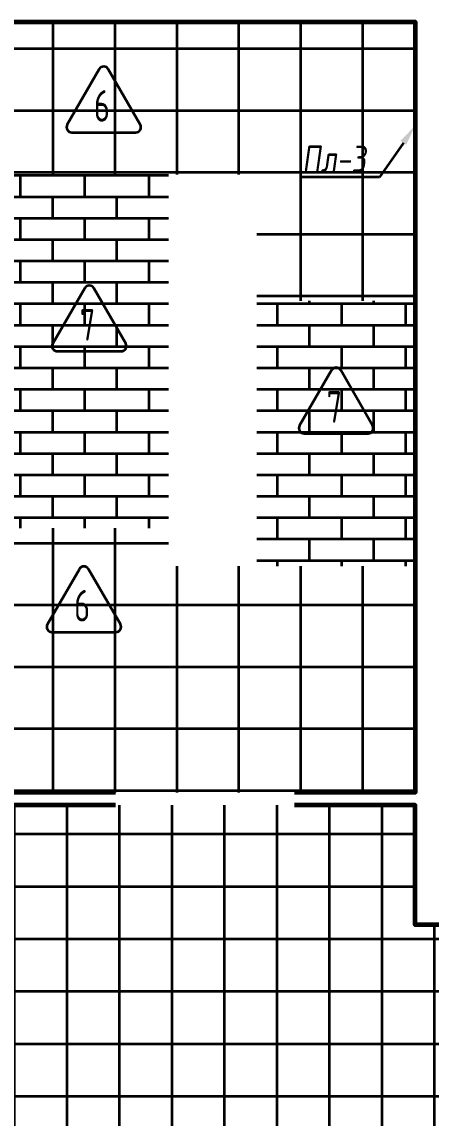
# Model space of a CAD drawing. Header units: millimetres. Extents: x -510890 to 418982, y -118257 to 141350.
# Drawn here: x -60734 to -56851, y -54419 to -44006 of the extents above; entities that cross this region are included whole.
import ezdxf
from ezdxf import colors
from ezdxf.entities.mleader import LeaderData, LeaderLine
from ezdxf.enums import TextEntityAlignment as Align
from ezdxf.math import Vec2, Vec3

# ---------------------------------------------------------------- set-up
doc = ezdxf.new("R2010")
doc.units = ezdxf.units.MM
doc.layers.add('АР_Площадь контур', color=220, linetype='Continuous', lineweight=35, plot=False)
doc.styles.add('ISOCPEUR', font='isocpeur.ttf', dxfattribs={"height": 800})
doc.styles.add('Архитект', font='isocpeur.ttf', dxfattribs={"width": 0.8, "oblique": 8})
pattern_1 = [(90, (2999.9, -126491.3), (-587.375, 0), []), (180, (2999.9, -126491.3), (-6e-14, -587.375), [])]
pattern_2 = [(0, (209610.45, -28798.6), (0, 203.2254), []), (90, (209610.45, -28798.6), (-304.8, 203.2254), [203.2254, -203.2254])]

msp = doc.modelspace()

# ---------------------------------------------------------------- hatches: boundary and pattern name
at = {"layer": 'АР_Площадь контур', "true_color": 0x000000}
h = msp.add_hatch(dxfattribs=at)
h.set_pattern_fill('ANSI37', color=18, scale=185, angle=45)
h.set_pattern_definition(pattern_1)
h.paths.add_polyline_path([(-60845.8, -45454.8), (-58503.2, -45454.8), (-58503.2, -46654.8), (-57000.8, -46654.7), (-57000.8, -44005.6), (-60840.8, -44005.6)])
at = {"layer": 'АР_Площадь контур', "true_color": 0xffffff}
h = msp.add_hatch(dxfattribs=at)
h.set_pattern_fill('AR-BRSTD', scale=3)
h.set_pattern_definition(pattern_2)
h.paths.add_polyline_path([(-60845.8, -45454.8), (-59343.4, -45454.8), (-59343.4, -48814.8), (-60845.8, -48814.8)])
h = msp.add_hatch(dxfattribs=at)
h.set_pattern_fill('AR-BRSTD', scale=3)
h.set_pattern_definition(pattern_2)
h.paths.add_polyline_path([(-58503.2, -46654.8), (-57000.8, -46654.8), (-57000.8, -49174.8), (-58503.2, -49174.8)])
at = {"layer": 'АР_Площадь контур', "true_color": 0x000000}
h = msp.add_hatch(dxfattribs=at)
h.set_pattern_fill('ANSI37', color=18, scale=185, angle=45)
h.set_pattern_definition(pattern_1)
h.paths.add_polyline_path([(-60840.8, -48814.8), (-59343.4, -48814.7), (-59343.4, -49174.8), (-57000.8, -49174.8), (-57000.8, -51325.6), (-60840.8, -51325.6)])
at = {"layer": 'АР_Площадь контур', "true_color": 0x000000, "transparency": 33554687}
h = msp.add_hatch(dxfattribs=at)
h.set_pattern_fill('ANSI37', color=18, scale=157, angle=45, style=0)
h.set_pattern_definition([(90, (2999.9, -126491.3), (-498.475, 0), []), (180, (2999.9, -126491.3), (-6e-14, -498.475), [])])
h.paths.add_polyline_path([(-56900.8, -64835.6), (-60840.8, -64835.6), (-60840.8, -64235.6), (-61040.8, -64235.6), (-61040.8, -64735.6), (-67315.8, -64735.6), (-67315.8, -62515.6), (-61040.8, -62515.6), (-61040.8, -62735.6), (-60840.8, -62735.6), (-60840.8, -51445.6), (-57000.8, -51445.6), (-57000.8, -52583.1), (-56700.8, -52583.1), (-56700.8, -52246.8), (-52945.8, -52246.8), (-52945.8, -52808.2), (-52745.8, -52808.2), (-52745.8, -54508.2), (-52945.8, -54508.2), (-52945.8, -55295.6), (-56700.8, -55295.6), (-56700.8, -54583.1), (-56900.8, -54583.1)])

# ---------------------------------------------------------------- linework, layer by layer
at = {"layer": 'АР_Площадь контур', "lineweight": 60}
for points in [[(-60840.8, -44005.6), (-57000.8, -44005.6), (-57000.8, -51325.6), (-58145.8, -51325.6)], [(-59845.8, -51325.6), (-60840.8, -51325.6), (-60840.8, -44005.6)], [(-59845.8, -51445.6), (-60840.8, -51445.6), (-60840.8, -51554.4)], [(-56600.8, -52246.8), (-56700.8, -52246.8), (-56700.8, -52583.2), (-57000.8, -52583.2), (-57000.8, -51445.6), (-58145.8, -51445.6)]]:
    msp.add_lwpolyline(points, dxfattribs=at)
at = {"layer": 'АР_Площадь контур', "linetype": 'Continuous'}
for points in [[(-60261, -45055.1), (-59654.8, -45055.1, 0.5773495), (-59611.5, -44980.1), (-59914.6, -44455.1, 0.5773541), (-60001.2, -44455.1), (-60304.3, -44980.1, 0.5773491), (-60261, -45055.1, 0.0000017)], [(-60397.7, -47134.8), (-59791.5, -47134.8, 0.5773495), (-59748.2, -47059.8), (-60051.3, -46534.8, 0.5773541), (-60137.9, -46534.8), (-60441, -47059.8, 0.5773491), (-60397.7, -47134.8, 0.0000017)], [(-58055.1, -47914.8), (-57448.9, -47914.8, 0.5773495), (-57405.6, -47839.8), (-57708.7, -47314.8, 0.5773541), (-57795.3, -47314.8), (-58098.4, -47839.8, 0.5773491), (-58055.1, -47914.8, 0.0000017)], [(-60449, -49803.2), (-59842.8, -49803.2, 0.5773495), (-59799.5, -49728.2), (-60102.6, -49203.2, 0.5773541), (-60189.2, -49203.2), (-60492.3, -49728.2, 0.5773491), (-60449, -49803.2, 0.0000017)]]:
    msp.add_lwpolyline(points, format="xyb", dxfattribs=at)

# ---------------------------------------------------------------- texts
at = {"layer": 'АР_Площадь контур', "linetype": 'Continuous', "style": 'ISOCPEUR', "width": 0.7}
for s, p in [('6', (-59974.6, -44953.4)), ('7', (-60111.3, -47033.1)), ('7', (-57768.6, -47813.1)), ('6', (-60162.6, -49701.5))]:
    msp.add_text(s, height=300, dxfattribs=at).set_placement(p, align=Align.CENTER)

# ---------------------------------------------------------------- leaders
at = {"layer": 'АР_Площадь контур'}
ml = msp.add_multileader_mtext('Standard', dxfattribs=at)
ml.set_content('Пл-3', color=256, style='Архитект')
ml.set_leader_properties(color=256, linetype='ByLayer', lineweight=-1)
ml.build(insert=Vec2(0, 0))
ml.multileader.update_dxf_attribs({"text_left_attachment_type": 6, "text_right_attachment_type": 6, "dogleg_length": 25, "arrow_head_size": 200})
ctx = ml.context
ctx.base_point, ctx.char_height, ctx.arrow_head_size, ctx.landing_gap_size, ctx.plane_origin = Vec3(-58174.2, -45480.7), 250, 200, 100, Vec3(-71900.5, -45463.2)
ctx.left_attachment, ctx.right_attachment = 6, 6
notes = []
notes.append((ctx, [(0, (1, 1, 0), (-57338.9, -45480.7), (-1, 0), 25, [(1, [(-57000, -44988.9)], 0, [])])]))
ctx.mtext.insert, ctx.mtext.width, ctx.mtext.defined_height, ctx.mtext.line_spacing_style, ctx.mtext.flow_direction = Vec3(-58074.2, -45180.7), 3549.472, 1007.6, 2, 5
for ctx, leaders in notes:
    for number, flags, end, landing, length, lines in leaders:
        leader = LeaderData()
        leader.index, (leader.has_last_leader_line, leader.has_dogleg_vector, leader.attachment_direction) = number, flags
        leader.last_leader_point, leader.dogleg_vector, leader.dogleg_length = Vec3(end), Vec3(landing), length
        for number, points, colour, breaks in lines:
            line = LeaderLine()
            line.index, line.vertices, line.color, line.breaks = number, Vec3.list(points), colors.encode_raw_color(colour), breaks
            leader.lines.append(line)
        ctx.leaders.append(leader)

doc.saveas('drawing.dxf')
